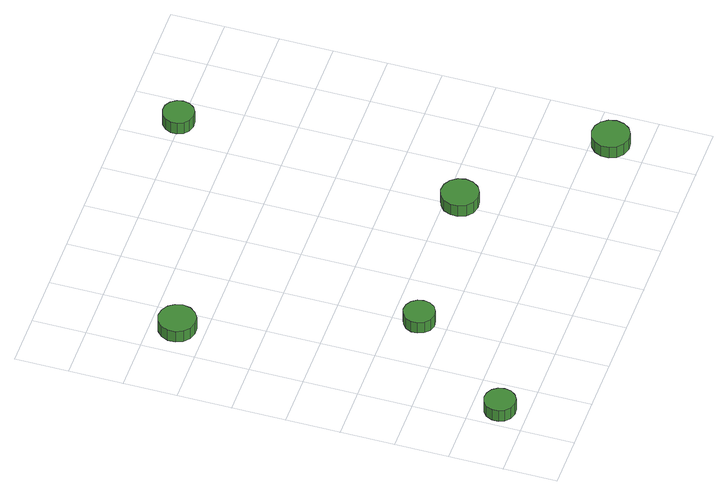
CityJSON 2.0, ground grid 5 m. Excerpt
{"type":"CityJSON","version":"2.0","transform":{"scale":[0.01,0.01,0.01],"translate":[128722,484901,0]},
"CityObjects":{
"tree1":{"type":"SolitaryVegetationObject","attributes":{"function":"something"},"geometry":[{"type":"MultiSurface","lod":"1","boundaries":[[[0,1,2,3,4,5,6,7,8,9,10,11,12,13,14]],[[15,16,17,18,19,20,21,22,23,24,25,26,27,28,29]],[[0,29,28,1]],[[1,28,27,2]],[[2,27,26,3]],[[3,26,25,4]],[[4,25,24,5]],[[5,24,23,6]],[[6,23,22,7]],[[7,22,21,8]],[[8,21,20,9]],[[9,20,19,10]],[[10,19,18,11]],[[11,18,17,12]],[[12,17,16,13]],[[13,16,15,14]],[[14,15,29,0]]]}]},
"tree2":{"type":"SolitaryVegetationObject","attributes":{"function":"something"},"geometry":[{"type":"MultiSurface","lod":"1","boundaries":[[[30,31,32,33,34,35,36,37,38,39,40,41,42,43,44]],[[45,46,47,48,49,50,51,52,53,54,55,56,57,58,59]],[[30,59,58,31]],[[31,58,57,32]],[[32,57,56,33]],[[33,56,55,34]],[[34,55,54,35]],[[35,54,53,36]],[[36,53,52,37]],[[37,52,51,38]],[[38,51,50,39]],[[39,50,49,40]],[[40,49,48,41]],[[41,48,47,42]],[[42,47,46,43]],[[43,46,45,44]],[[44,45,59,30]]]}]},
"tree3":{"type":"SolitaryVegetationObject","attributes":{"function":"something"},"geometry":[{"type":"MultiSurface","lod":"1","boundaries":[[[60,61,62,63,64,65,66,67,68,69,70,71,72,73,74]],[[75,76,77,78,79,80,81,82,83,84,85,86,87,88,89]],[[60,89,88,61]],[[61,88,87,62]],[[62,87,86,63]],[[63,86,85,64]],[[64,85,84,65]],[[65,84,83,66]],[[66,83,82,67]],[[67,82,81,68]],[[68,81,80,69]],[[69,80,79,70]],[[70,79,78,71]],[[71,78,77,72]],[[72,77,76,73]],[[73,76,75,74]],[[74,75,89,60]]]}]},
"tree4":{"type":"SolitaryVegetationObject","attributes":{"function":"something"},"geometry":[{"type":"MultiSurface","lod":"1","boundaries":[[[90,91,92,93,94,95,96,97,98,99,100,101,102,103,104]],[[105,106,107,108,109,110,111,112,113,114,115,116,117,118,119]],[[90,119,118,91]],[[91,118,117,92]],[[92,117,116,93]],[[93,116,115,94]],[[94,115,114,95]],[[95,114,113,96]],[[96,113,112,97]],[[97,112,111,98]],[[98,111,110,99]],[[99,110,109,100]],[[100,109,108,101]],[[101,108,107,102]],[[102,107,106,103]],[[103,106,105,104]],[[104,105,119,90]]]}]},
"tree5":{"type":"SolitaryVegetationObject","attributes":{"function":"something"},"geometry":[{"type":"MultiSurface","lod":"1","boundaries":[[[120,121,122,123,124,125,126,127,128,129,130,131,132,133,134]],[[135,136,137,138,139,140,141,142,143,144,145,146,147,148,149]],[[120,149,148,121]],[[121,148,147,122]],[[122,147,146,123]],[[123,146,145,124]],[[124,145,144,125]],[[125,144,143,126]],[[126,143,142,127]],[[127,142,141,128]],[[128,141,140,129]],[[129,140,139,130]],[[130,139,138,131]],[[131,138,137,132]],[[132,137,136,133]],[[133,136,135,134]],[[134,135,149,120]]]}]},
"tree6":{"type":"SolitaryVegetationObject","attributes":{"function":"something"},"geometry":[{"type":"MultiSurface","lod":"1","boundaries":[[[150,151,152,153,154,155,156,157,158,159,160,161,162,163,164]],[[165,166,167,168,169,170,171,172,173,174,175,176,177,178,179]],[[150,179,178,151]],[[151,178,177,152]],[[152,177,176,153]],[[153,176,175,154]],[[154,175,174,155]],[[155,174,173,156]],[[156,173,172,157]],[[157,172,171,158]],[[158,171,170,159]],[[159,170,169,160]],[[160,169,168,161]],[[161,168,167,162]],[[162,167,166,163]],[[163,166,165,164]],[[164,165,179,150]]]}]}
},
"vertices":[
[293,239,278],[280,297,278],[245,346,278],[193,375,278],[134,382,278],[77,363,278],[32,323,278],[8,269,278],[8,209,278],[32,154,278],[77,114,278],[134,96,278],[193,102,278],[245,132,278],[280,180,278],[280,180,151],[245,132,151],[193,102,151],[134,96,151],[77,114,151],[32,154,151],[8,209,151],[8,269,151],[32,323,151],[77,363,151],[134,382,151],[193,375,151],[245,346,151],[280,297,151],[293,239,151],
[453,3253,248],[438,3323,248],[396,3382,248],[334,3417,248],[263,3425,248],[194,3403,248],[141,3355,248],[112,3289,248],[112,3217,248],[141,3152,248],[194,3104,248],[263,3082,248],[334,3089,248],[396,3125,248],[438,3183,248],[438,3183,121],[396,3125,121],[334,3089,121],[263,3082,121],[194,3104,121],[141,3152,121],[112,3217,121],[112,3289,121],[141,3355,121],[194,3403,121],[263,3425,121],[334,3417,121],[396,3382,121],[438,3323,121],[453,3253,121],
[1156,1258,240],[1144,1316,240],[1109,1365,240],[1057,1394,240],[998,1401,240],[941,1382,240],[896,1342,240],[872,1288,240],[872,1228,240],[896,1173,240],[941,1133,240],[998,1115,240],[1057,1121,240],[1109,1151,240],[1144,1199,240],[1144,1199,113],[1109,1151,113],[1057,1121,113],[998,1115,113],[941,1133,113],[896,1173,113],[872,1228,113],[872,1288,113],[896,1342,113],[941,1382,113],[998,1401,113],[1057,1394,113],[1109,1365,113],[1144,1316,113],[1156,1258,113],
[2719,1372,226],[2704,1442,226],[2662,1500,226],[2600,1536,226],[2528,1544,226],[2460,1521,226],[2407,1473,226],[2377,1408,226],[2377,1336,226],[2407,1270,226],[2460,1222,226],[2528,1200,226],[2600,1208,226],[2662,1244,226],[2704,1302,226],[2704,1302,99],[2662,1244,99],[2600,1208,99],[2528,1200,99],[2460,1222,99],[2407,1270,99],[2377,1336,99],[2377,1408,99],[2407,1473,99],[2460,1521,99],[2528,1544,99],[2600,1536,99],[2662,1500,99],[2704,1442,99],[2719,1372,99],
[3810,331,231],[3795,402,231],[3753,460,231],[3691,496,231],[3620,503,231],[3551,481,231],[3498,433,231],[3469,367,231],[3469,295,231],[3498,230,231],[3551,182,231],[3620,160,231],[3691,167,231],[3753,203,231],[3795,261,231],[3795,261,104],[3753,203,104],[3691,167,104],[3620,160,104],[3551,182,104],[3498,230,104],[3469,295,104],[3469,367,104],[3498,433,104],[3551,481,104],[3620,503,104],[3691,496,104],[3753,460,104],[3795,402,104],[3810,331,104],
[2862,4019,257],[2849,4078,257],[2814,4127,257],[2762,4157,257],[2702,4163,257],[2645,4145,257],[2600,4104,257],[2575,4049,257],[2575,3989,257],[2600,3934,257],[2645,3894,257],[2702,3875,257],[2762,3881,257],[2814,3912,257],[2849,3960,257],[2849,3960,130],[2814,3912,130],[2762,3881,130],[2702,3875,130],[2645,3894,130],[2600,3934,130],[2575,3989,130],[2575,4049,130],[2600,4104,130],[2645,4145,130],[2702,4163,130],[2762,4157,130],[2814,4127,130],[2849,4078,130],[2862,4019,130]
]}
